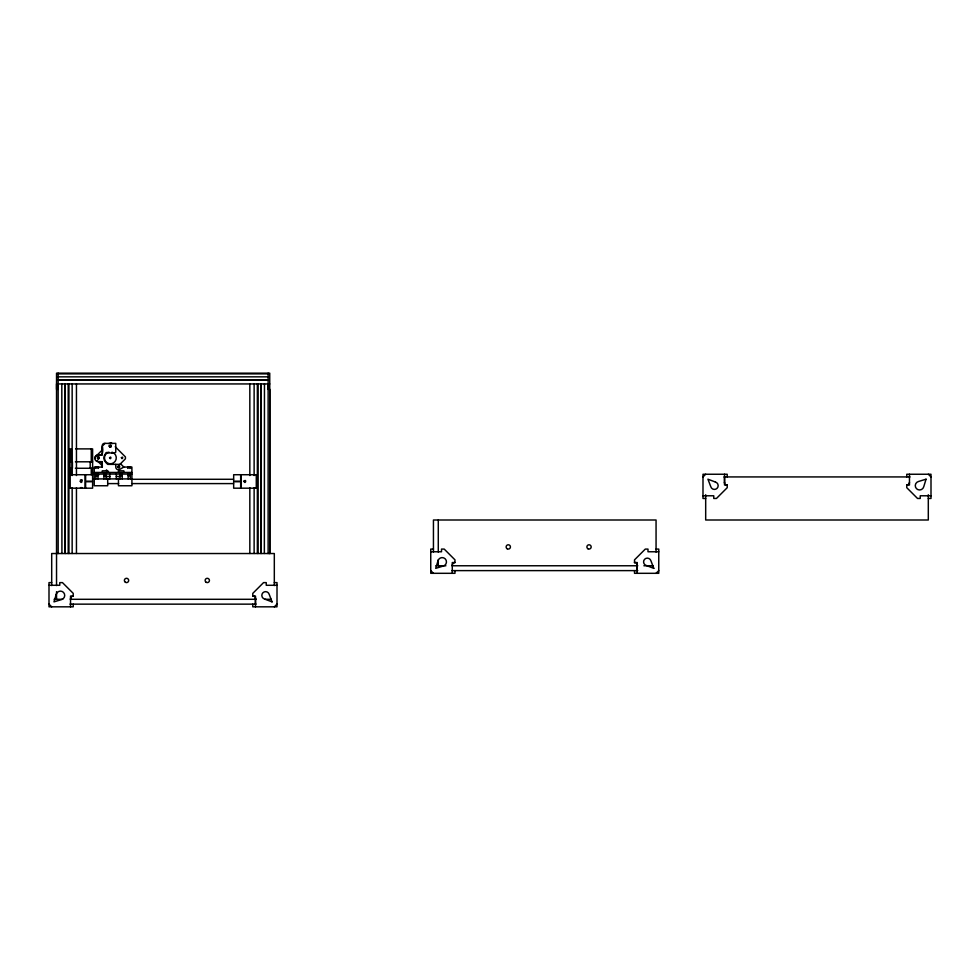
<?xml version="1.0" encoding="UTF-8"?>
<svg xmlns="http://www.w3.org/2000/svg" width="980" height="980" viewBox="0 0 980 980"><rect width="100%" height="100%" fill="white"/><g stroke="black" fill="none" stroke-linecap="round" stroke-linejoin="round"><path stroke-width="1.47" d="M58.151 383.94L58.151 389.317L56.534 389.317L56.534 383.94L269.745 383.94M107.69 478.399L107.69 485.749L94.227 485.749L94.227 467.068L102.3 467.068L102.3 461.678L97.302 461.58A3.442 3.442 0 0 1 98.196 454.806L102.3 454.806L102.3 445.533A2.156 2.156 0 0 1 104.456 443.377L115.763 443.377L115.763 452.258L114.231 453.066M268.128 383.94L268.128 389.317L269.745 389.317L269.745 553.529L269.745 373.172L56.534 373.172L56.534 585.562M637.221 573.312L637.221 562.545L634.526 562.545L634.526 559.85L645.293 549.082L647.988 549.082L647.988 551.765L658.756 551.765M255.474 598.755L255.474 596.061L252.779 596.061L252.779 593.378L263.546 582.61L266.242 582.61L266.242 585.293L277.009 585.293M637.221 565.227L637.208 564.492A2.377 2.377 0 0 0 635.261 562.545L634.526 562.545L635.163 562.545M724.526 482.319L724.526 485.014L727.221 485.014L727.221 487.697L716.454 498.465L713.759 498.465L713.759 495.782L702.991 495.782M99.237 458.53L98.735 457.317L97.657 457.317M109.148 445.974C113.288 442.666 109.466 450.555 109.442 445.533M109.674 445.667C109.588 448.718 112.737 444.614 109.809 445.496M97.437 457.488C97.179 462.058 101.222 455.749 97.62 457.293M96.101 456.153L102.386 449.869M108.67 443.597L111.328 442.825L112.088 443.597M117.367 466.872L125.416 458.824L125.416 456.913L115.236 446.733M274.314 606.828L277.009 604.146M702.991 476.929L705.686 474.247M656.061 573.312L658.756 570.617M104.995 443.377L102.3 446.059C102.778 449.195 103.904 456.68 98.196 454.806M105.803 453.348L107.151 452.319A6.456 6.456 0 0 0 105.803 462.474L107.69 464.373L121.14 464.373L123.835 467.068L131.908 467.068L131.908 485.749L118.458 485.749L118.458 478.399M111.144 446.831L109.834 447.002L109.295 446.072M98.196 457.158L98.539 458.677L99.004 457.182M123.835 467.068L119.805 469.396A2.695 2.695 0 0 1 115.763 467.068L115.763 464.373M98.319 461.678L101.981 462.303L102.3 467.068M58.151 373.87L268.128 373.87M58.151 376.835L268.128 376.835M75.607 448.889L92.61 448.889L92.61 481.192L85.615 481.192L85.615 474.724M111.904 453.066L112.394 453.066M113.741 453.066L114.366 453.066L106.477 452.834M69.997 461.801L72.422 461.801L72.422 468.269L69.997 468.269M75.386 461.801L92.61 461.801M75.386 468.269L92.61 468.269M94.227 472.446L131.908 472.446M94.227 474.063L131.908 474.063M92.61 474.724L69.458 474.724L69.458 488.187L92.61 488.187L92.61 481.731L85.615 481.731L85.615 488.187M97.829 475.031L98.723 475.031M95.844 475.68L98 475.68M103.917 475.68L106.073 475.68M120.062 475.68L122.218 475.68M128.147 475.68L130.303 475.68M106.073 476.488L109.834 476.488M116.302 476.488L120.062 476.488M723.975 476.929L910.016 476.929M94.227 478.914L131.908 478.914M132.459 479.281L233.522 479.281M80.421 479.918L82.198 479.918M107.959 483.593L118.678 483.593M132.459 483.593L233.522 483.593M726.584 485.014L727.221 485.014L726.486 485.002A2.377 2.377 0 0 1 724.539 483.054L724.526 476.929M931 495.782L920.232 495.782L920.232 498.465L917.537 498.465L906.77 487.697L906.77 485.014L909.465 485.014L909.465 474.247M80.47 487.648L82.136 487.648M705.686 498.465L702.991 498.465L702.991 474.247L727.221 474.247L727.221 476.929M928.305 498.465L931 498.465L931 474.247L906.77 474.247L906.77 476.929M433.442 549.082L430.747 549.082L430.747 573.312L454.977 573.312L454.977 570.617M656.061 549.082L658.756 549.082L658.756 573.312L634.526 573.312L634.526 570.617M430.747 551.765L441.515 551.765L441.515 549.082L444.21 549.082L454.977 559.85L454.977 562.545A2.94 2.94 0 0 0 452.282 565.227M454.977 562.545L452.282 562.545L452.282 573.312M435.867 565.766L445.9 565.766M451.988 565.766L637.796 565.766M643.885 565.766L653.023 565.766M451.743 570.617L637.772 570.617M51.695 582.61L49 582.61L49 606.828L73.231 606.828L73.231 604.146M274.314 582.61L277.009 582.61L277.009 606.828L252.779 606.828L252.779 604.146M49 585.293L59.768 585.293L59.768 582.61L62.463 582.61L73.231 593.378L73.231 596.061A2.94 2.94 0 0 0 70.535 598.755M73.231 596.061L70.535 596.061L70.535 606.828M253.416 596.061L252.779 596.061L253.514 596.073A2.377 2.377 0 0 1 255.462 598.021L255.474 604.146M54.121 599.295L62.634 599.295M70.242 599.295L256.037 599.295M265.176 599.295L271.276 599.295M69.984 604.146L256.025 604.146M100.903 454.793L102.3 454.806M928.305 474.247L931 476.929M430.747 570.617L433.442 573.312M97.142 460.625L102.386 465.868M106.404 469.886L108.67 472.14M49 604.146L51.695 606.828M637.208 564.492L637.221 570.617M928.305 494.753L928.305 520L705.686 520L705.686 494.753M724.526 474.247L724.526 482.944M656.061 552.034L656.061 520L433.442 520L433.442 552.034M438.281 520L438.281 552.034M438.281 559.666L438.281 565.766M274.314 585.562L274.314 553.529L51.695 553.529L51.695 585.562M268.128 373.172L268.128 553.529M264.465 383.866L264.355 553.455M258.059 383.866L258.059 553.455M257.36 383.866L257.36 553.455M256.282 474.724L256.282 488.187M255.474 598.131L255.474 606.828M254.126 383.866L254.126 475.533M254.126 487.758L254.126 553.455M249.827 383.866L249.827 475.533M249.827 487.758L249.827 553.455M241.203 474.724L241.203 488.187M240.664 474.724L240.664 481.192L233.669 481.192L233.669 474.724L256.821 474.724L256.821 488.187L233.669 488.187L233.669 481.731L240.664 481.731L240.664 488.187M130.708 467.068L130.708 468.416M130.303 474.063L130.303 478.914M129.225 467.068L129.225 468.416M128.147 474.063L128.147 478.914M127.731 467.068L127.731 468.416M123.835 472.446L123.835 470.829L118.458 470.829L118.458 472.446M122.218 474.063L122.218 478.914M120.062 474.063L120.062 478.914M116.302 474.063L116.302 478.914M109.834 474.063L109.834 478.914M107.69 472.446L107.69 470.829L102.3 470.829L102.3 472.446M106.073 474.063L106.073 478.914M103.917 474.063L103.917 478.914M102.3 447.149L102.3 450.91M98.404 467.068L98.404 468.416M98 474.063L98 478.914M96.922 467.068L96.922 468.416M95.844 474.063L95.844 478.914M95.342 456.913L95.342 458.824M95.428 467.068L95.428 468.416M91.263 448.889L91.263 461.801M91.263 468.269L91.263 474.724M90.185 461.801L90.185 468.269M85.076 474.724L85.076 488.187M76.452 383.866L76.452 475.533M76.452 487.758L76.452 553.455M72.153 383.866L72.153 475.533M72.153 487.758L72.153 553.455M71.344 461.801L71.344 448.889L69.997 448.889L69.997 488.187M71.344 468.269L71.344 474.724M68.919 383.866L68.919 553.455M68.22 383.866L68.22 553.455M65.256 383.866L65.256 553.455M65.158 383.866L65.158 553.455M61.814 383.866L61.924 553.455M58.151 373.172L58.151 553.529M56.534 591.663L56.534 599.295M909.465 482.319A2.94 2.94 0 0 1 906.77 485.014M111.977 452.172A5.917 5.917 0 0 1 115.187 461.323A5.917 5.917 0 0 1 105.485 461.213A5.917 5.917 0 0 1 108.915 452.135M109.552 457.734C110.899 460.821 111.794 455.222 109.552 457.734M80.262 481.18C81.585 485.296 83.459 478.277 80.262 481.18M117.955 466.786C119.266 470.902 121.153 463.883 117.955 466.786M243.934 481.18C245.257 485.296 247.132 478.277 243.934 481.18M121.41 457.611C122.181 460.747 123.958 455.602 121.41 457.611M56.264 594.297L53.949 601.879L61.532 599.576A4.312 4.312 0 0 0 63.467 592.361A4.312 4.312 0 0 0 56.264 594.297M438.011 560.768L435.696 568.363L443.279 566.048A4.312 4.312 0 0 0 445.214 558.845A4.312 4.312 0 0 0 438.011 560.768M926.051 479.196L923.736 486.778A4.312 4.312 0 0 1 916.533 488.714A4.312 4.312 0 0 1 918.468 481.499L926.051 479.196M268.128 380.166L58.151 380.166L268.128 380.277M715.388 482.025L707.94 479.196L710.77 486.644A3.773 3.773 0 0 0 717.078 488.322A3.773 3.773 0 0 0 715.388 482.025M653.807 568.363L646.359 565.521A3.773 3.773 0 0 1 644.668 559.225A3.773 3.773 0 0 1 650.977 560.915L653.807 568.363M272.06 601.879L264.612 599.049A3.773 3.773 0 0 1 262.922 592.741A3.773 3.773 0 0 1 269.231 594.431L272.06 601.879M261.133 553.455L261.133 383.866L261.023 553.455M125.452 582.316A2.156 2.156 0 0 0 128.686 580.454A2.156 2.156 0 0 0 125.452 578.58A2.156 2.156 0 0 0 125.452 582.316M206.217 582.316A2.156 2.156 0 0 0 209.438 580.454A2.156 2.156 0 0 0 206.217 578.58A2.156 2.156 0 0 0 206.217 582.316M507.199 548.788A2.156 2.156 0 0 0 510.433 546.926A2.156 2.156 0 0 0 507.199 545.064A2.156 2.156 0 0 0 507.199 548.788M587.963 548.788A2.156 2.156 0 0 0 591.185 546.926A2.156 2.156 0 0 0 587.963 545.064A2.156 2.156 0 0 0 587.963 548.788"/></g></svg>
